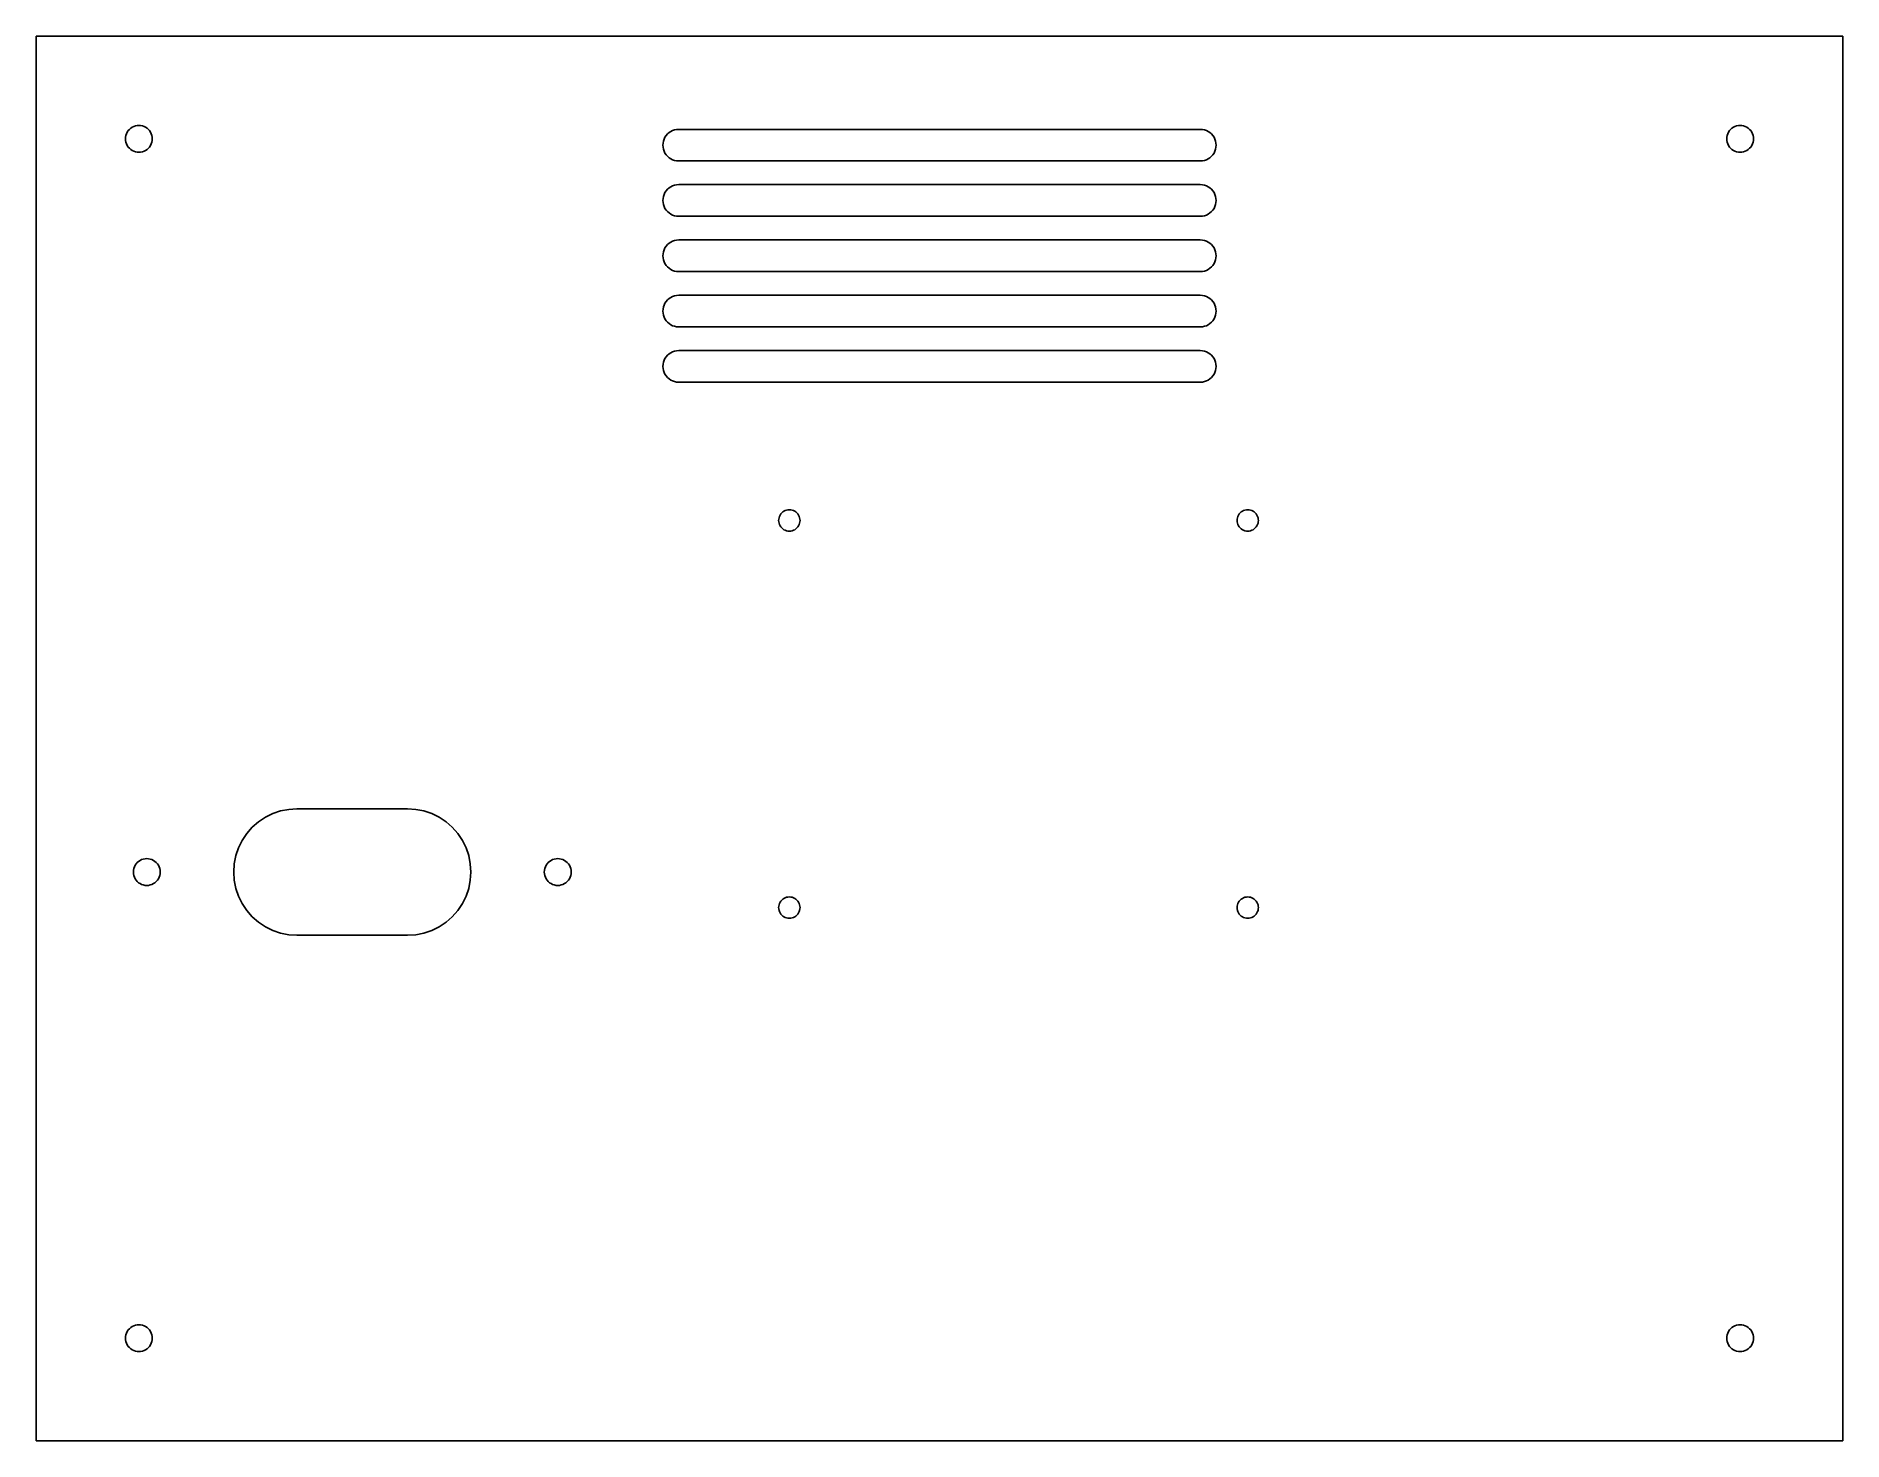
# Model space of a CAD drawing. Header units: metres. Extents: x 0 to 229, y 0 to 178.
import ezdxf

# ---------------------------------------------------------------- set-up
doc = ezdxf.new("R2010")
doc.units = ezdxf.units.M

msp = doc.modelspace()

# ---------------------------------------------------------------- linework, layer by layer
for p, q in [((228.6, 177.8), (0, 177.8)), ((0, 177.8), (0, 0)), ((228.6, 0), (228.6, 177.8)), ((11.3, 164.8), (11.3145, 165.022)), ((11.3145, 164.578), (11.3, 164.8)), ((11.3145, 165.022), (11.3579, 165.24)), ((11.3579, 165.24), (11.4294, 165.451)), ((11.4294, 165.451), (11.5278, 165.65)), ((11.5278, 165.65), (11.6513, 165.835)), ((11.6513, 165.835), (11.7979, 166.002)), ((11.7979, 166.002), (11.9651, 166.149)), ((11.9651, 166.149), (12.15, 166.272)), ((12.15, 166.272), (12.3494, 166.371)), ((12.3494, 166.371), (12.56, 166.442)), ((12.56, 166.442), (12.7781, 166.485)), ((12.7781, 166.485), (13, 166.5)), ((13, 166.5), (13.2219, 166.485)), ((13.2219, 166.485), (13.44, 166.442)), ((13.44, 166.442), (13.6506, 166.371)), ((13.6506, 166.371), (13.85, 166.272)), ((13.85, 166.272), (14.0349, 166.149)), ((14.0349, 166.149), (14.2021, 166.002)), ((14.2021, 166.002), (14.3487, 165.835)), ((14.3487, 165.835), (14.4722, 165.65)), ((14.4722, 165.65), (14.5706, 165.451)), ((14.5706, 165.451), (14.6421, 165.24)), ((14.6421, 165.24), (14.6855, 165.022)), ((14.6855, 165.022), (14.7, 164.8)), ((14.7, 164.8), (14.6855, 164.578)), ((79.3681, 164.518), (79.4522, 164.765)), ((79.4522, 164.765), (79.5679, 165)), ((79.5679, 165), (79.7133, 165.218)), ((79.7133, 165.218), (79.8858, 165.414)), ((79.8858, 165.414), (80.0825, 165.587)), ((80.0825, 165.587), (80.3, 165.732)), ((80.3, 165.732), (80.5346, 165.848)), ((80.5346, 165.848), (80.7824, 165.932)), ((80.7824, 165.932), (81.0389, 165.983)), ((81.0389, 165.983), (81.3, 166)), ((81.3, 166), (147.3, 166)), ((147.3, 166), (147.561, 165.983)), ((147.561, 165.983), (147.818, 165.932)), ((147.818, 165.932), (148.065, 165.848)), ((148.065, 165.848), (148.3, 165.732)), ((148.3, 165.732), (148.518, 165.587)), ((148.518, 165.587), (148.714, 165.414)), ((148.714, 165.414), (148.887, 165.218)), ((148.887, 165.218), (149.032, 165)), ((149.032, 165), (149.148, 164.765)), ((149.148, 164.765), (149.232, 164.518)), ((213.9, 164.8), (213.915, 165.022)), ((213.915, 164.578), (213.9, 164.8)), ((213.915, 165.022), (213.958, 165.24)), ((213.958, 165.24), (214.029, 165.451)), ((214.029, 165.451), (214.128, 165.65)), ((214.128, 165.65), (214.251, 165.835)), ((214.251, 165.835), (214.398, 166.002)), ((214.398, 166.002), (214.565, 166.149)), ((214.565, 166.149), (214.75, 166.272)), ((214.75, 166.272), (214.949, 166.371)), ((214.949, 166.371), (215.16, 166.442)), ((215.16, 166.442), (215.378, 166.485)), ((215.378, 166.485), (215.6, 166.5)), ((215.6, 166.5), (215.822, 166.485)), ((215.822, 166.485), (216.04, 166.442)), ((216.04, 166.442), (216.251, 166.371)), ((216.251, 166.371), (216.45, 166.272)), ((216.45, 166.272), (216.635, 166.149)), ((216.635, 166.149), (216.802, 166.002)), ((216.802, 166.002), (216.949, 165.835)), ((216.949, 165.835), (217.072, 165.65)), ((217.072, 165.65), (217.171, 165.451)), ((217.171, 165.451), (217.242, 165.24)), ((217.242, 165.24), (217.285, 165.022)), ((217.285, 165.022), (217.3, 164.8)), ((217.3, 164.8), (217.285, 164.578)), ((11.3579, 164.36), (11.3145, 164.578)), ((11.4294, 164.149), (11.3579, 164.36)), ((11.5278, 163.95), (11.4294, 164.149)), ((11.6513, 163.765), (11.5278, 163.95)), ((11.7979, 163.598), (11.6513, 163.765)), ((11.9651, 163.451), (11.7979, 163.598)), ((12.15, 163.328), (11.9651, 163.451)), ((12.3494, 163.229), (12.15, 163.328)), ((12.56, 163.158), (12.3494, 163.229)), ((12.7781, 163.115), (12.56, 163.158)), ((13, 163.1), (12.7781, 163.115)), ((13.2219, 163.115), (13, 163.1)), ((13.44, 163.158), (13.2219, 163.115)), ((13.6506, 163.229), (13.44, 163.158)), ((13.85, 163.328), (13.6506, 163.229)), ((14.0349, 163.451), (13.85, 163.328)), ((14.2021, 163.598), (14.0349, 163.451)), ((14.3487, 163.765), (14.2021, 163.598)), ((14.4722, 163.95), (14.3487, 163.765)), ((14.5706, 164.149), (14.4722, 163.95)), ((14.6421, 164.36), (14.5706, 164.149)), ((14.6855, 164.578), (14.6421, 164.36)), ((79.3, 164), (79.3171, 164.261)), ((79.3171, 163.739), (79.3, 164)), ((79.3171, 164.261), (79.3681, 164.518)), ((79.3681, 163.482), (79.3171, 163.739)), ((79.4522, 163.235), (79.3681, 163.482)), ((79.5679, 163), (79.4522, 163.235)), ((79.7133, 162.782), (79.5679, 163)), ((79.8858, 162.586), (79.7133, 162.782)), ((80.0825, 162.413), (79.8858, 162.586)), ((80.3, 162.268), (80.0825, 162.413)), ((148.518, 162.413), (148.3, 162.268)), ((148.714, 162.586), (148.518, 162.413)), ((148.887, 162.782), (148.714, 162.586)), ((149.032, 163), (148.887, 162.782)), ((149.148, 163.235), (149.032, 163)), ((149.232, 163.482), (149.148, 163.235)), ((149.232, 164.518), (149.283, 164.261)), ((149.283, 163.739), (149.232, 163.482)), ((149.283, 164.261), (149.3, 164)), ((149.3, 164), (149.283, 163.739)), ((213.958, 164.36), (213.915, 164.578)), ((214.029, 164.149), (213.958, 164.36)), ((214.128, 163.95), (214.029, 164.149)), ((214.251, 163.765), (214.128, 163.95)), ((214.398, 163.598), (214.251, 163.765)), ((214.565, 163.451), (214.398, 163.598)), ((214.75, 163.328), (214.565, 163.451)), ((214.949, 163.229), (214.75, 163.328)), ((215.16, 163.158), (214.949, 163.229)), ((215.378, 163.115), (215.16, 163.158)), ((215.6, 163.1), (215.378, 163.115)), ((215.822, 163.115), (215.6, 163.1)), ((216.04, 163.158), (215.822, 163.115)), ((216.251, 163.229), (216.04, 163.158)), ((216.45, 163.328), (216.251, 163.229)), ((216.635, 163.451), (216.45, 163.328)), ((216.802, 163.598), (216.635, 163.451)), ((216.949, 163.765), (216.802, 163.598)), ((217.072, 163.95), (216.949, 163.765)), ((217.171, 164.149), (217.072, 163.95)), ((217.242, 164.36), (217.171, 164.149)), ((217.285, 164.578), (217.242, 164.36)), ((80.5346, 162.152), (80.3, 162.268)), ((80.7824, 162.068), (80.5346, 162.152)), ((81.0389, 162.017), (80.7824, 162.068)), ((81.3, 162), (81.0389, 162.017)), ((147.3, 162), (81.3, 162)), ((147.561, 162.017), (147.3, 162)), ((147.818, 162.068), (147.561, 162.017)), ((148.065, 162.152), (147.818, 162.068)), ((148.3, 162.268), (148.065, 162.152)), ((79.3681, 157.518), (79.4522, 157.765)), ((79.4522, 157.765), (79.5679, 158)), ((79.5679, 158), (79.7133, 158.218)), ((79.7133, 158.218), (79.8858, 158.414)), ((79.8858, 158.414), (80.0825, 158.587)), ((80.0825, 158.587), (80.3, 158.732)), ((80.3, 158.732), (80.5346, 158.848)), ((80.5346, 158.848), (80.7824, 158.932)), ((80.7824, 158.932), (81.0389, 158.983)), ((81.0389, 158.983), (81.3, 159)), ((81.3, 159), (147.3, 159)), ((147.3, 159), (147.561, 158.983)), ((147.561, 158.983), (147.818, 158.932)), ((147.818, 158.932), (148.065, 158.848)), ((148.065, 158.848), (148.3, 158.732)), ((148.3, 158.732), (148.518, 158.587)), ((148.518, 158.587), (148.714, 158.414)), ((148.714, 158.414), (148.887, 158.218)), ((148.887, 158.218), (149.032, 158)), ((149.032, 158), (149.148, 157.765)), ((149.148, 157.765), (149.232, 157.518)), ((79.3, 157), (79.3171, 157.261)), ((79.3171, 156.739), (79.3, 157)), ((79.3171, 157.261), (79.3681, 157.518)), ((79.3681, 156.482), (79.3171, 156.739)), ((79.4522, 156.235), (79.3681, 156.482)), ((79.5679, 156), (79.4522, 156.235)), ((79.7133, 155.782), (79.5679, 156)), ((79.8858, 155.586), (79.7133, 155.782)), ((80.0825, 155.413), (79.8858, 155.586)), ((148.714, 155.586), (148.518, 155.413)), ((148.887, 155.782), (148.714, 155.586)), ((149.032, 156), (148.887, 155.782)), ((149.148, 156.235), (149.032, 156)), ((149.232, 156.482), (149.148, 156.235)), ((149.232, 157.518), (149.283, 157.261)), ((149.283, 156.739), (149.232, 156.482)), ((149.283, 157.261), (149.3, 157)), ((149.3, 157), (149.283, 156.739)), ((80.3, 155.268), (80.0825, 155.413)), ((80.5346, 155.152), (80.3, 155.268)), ((80.7824, 155.068), (80.5346, 155.152)), ((81.0389, 155.017), (80.7824, 155.068)), ((81.3, 155), (81.0389, 155.017)), ((147.3, 155), (81.3, 155)), ((147.561, 155.017), (147.3, 155)), ((147.818, 155.068), (147.561, 155.017)), ((148.065, 155.152), (147.818, 155.068)), ((148.3, 155.268), (148.065, 155.152)), ((148.518, 155.413), (148.3, 155.268)), ((79.4522, 150.765), (79.5679, 151)), ((79.5679, 151), (79.7133, 151.218)), ((79.7133, 151.218), (79.8858, 151.414)), ((79.8858, 151.414), (80.0825, 151.587)), ((80.0825, 151.587), (80.3, 151.732)), ((80.3, 151.732), (80.5346, 151.848)), ((80.5346, 151.848), (80.7824, 151.932)), ((80.7824, 151.932), (81.0389, 151.983)), ((81.0389, 151.983), (81.3, 152)), ((81.3, 152), (147.3, 152)), ((147.3, 152), (147.561, 151.983)), ((147.561, 151.983), (147.818, 151.932)), ((147.818, 151.932), (148.065, 151.848)), ((148.065, 151.848), (148.3, 151.732)), ((148.3, 151.732), (148.518, 151.587)), ((148.518, 151.587), (148.714, 151.414)), ((148.714, 151.414), (148.887, 151.218)), ((148.887, 151.218), (149.032, 151)), ((149.032, 151), (149.148, 150.765)), ((79.3, 150), (79.3171, 150.261)), ((79.3171, 149.739), (79.3, 150)), ((79.3171, 150.261), (79.3681, 150.518)), ((79.3681, 149.482), (79.3171, 149.739)), ((79.3681, 150.518), (79.4522, 150.765)), ((79.4522, 149.235), (79.3681, 149.482)), ((79.5679, 149), (79.4522, 149.235)), ((79.7133, 148.782), (79.5679, 149)), ((79.8858, 148.586), (79.7133, 148.782)), ((148.887, 148.782), (148.714, 148.586)), ((149.032, 149), (148.887, 148.782)), ((149.148, 149.235), (149.032, 149)), ((149.148, 150.765), (149.232, 150.518)), ((149.232, 149.482), (149.148, 149.235)), ((149.232, 150.518), (149.283, 150.261)), ((149.283, 149.739), (149.232, 149.482)), ((149.283, 150.261), (149.3, 150)), ((149.3, 150), (149.283, 149.739)), ((80.0825, 148.413), (79.8858, 148.586)), ((80.3, 148.268), (80.0825, 148.413)), ((80.5346, 148.152), (80.3, 148.268)), ((80.7824, 148.068), (80.5346, 148.152)), ((81.0389, 148.017), (80.7824, 148.068)), ((81.3, 148), (81.0389, 148.017)), ((147.3, 148), (81.3, 148)), ((147.561, 148.017), (147.3, 148)), ((147.818, 148.068), (147.561, 148.017)), ((148.065, 148.152), (147.818, 148.068)), ((148.3, 148.268), (148.065, 148.152)), ((148.518, 148.413), (148.3, 148.268)), ((148.714, 148.586), (148.518, 148.413)), ((79.5679, 144), (79.7133, 144.218)), ((79.7133, 144.218), (79.8858, 144.414)), ((79.8858, 144.414), (80.0825, 144.587)), ((80.0825, 144.587), (80.3, 144.732)), ((80.3, 144.732), (80.5346, 144.848)), ((80.5346, 144.848), (80.7824, 144.932)), ((80.7824, 144.932), (81.0389, 144.983)), ((81.0389, 144.983), (81.3, 145)), ((81.3, 145), (147.3, 145)), ((147.3, 145), (147.561, 144.983)), ((147.561, 144.983), (147.818, 144.932)), ((147.818, 144.932), (148.065, 144.848)), ((148.065, 144.848), (148.3, 144.732)), ((148.3, 144.732), (148.518, 144.587)), ((148.518, 144.587), (148.714, 144.414)), ((148.714, 144.414), (148.887, 144.218)), ((148.887, 144.218), (149.032, 144)), ((79.3, 143), (79.3171, 143.261)), ((79.3171, 142.739), (79.3, 143)), ((79.3171, 143.261), (79.3681, 143.518)), ((79.3681, 142.482), (79.3171, 142.739)), ((79.3681, 143.518), (79.4522, 143.765)), ((79.4522, 142.235), (79.3681, 142.482)), ((79.4522, 143.765), (79.5679, 144)), ((79.5679, 142), (79.4522, 142.235)), ((79.7133, 141.782), (79.5679, 142)), ((79.8858, 141.586), (79.7133, 141.782)), ((148.887, 141.782), (148.714, 141.586)), ((149.032, 142), (148.887, 141.782)), ((149.032, 144), (149.148, 143.765)), ((149.148, 142.235), (149.032, 142)), ((149.148, 143.765), (149.232, 143.518)), ((149.232, 142.482), (149.148, 142.235)), ((149.232, 143.518), (149.283, 143.261)), ((149.283, 142.739), (149.232, 142.482)), ((149.283, 143.261), (149.3, 143)), ((149.3, 143), (149.283, 142.739)), ((80.0825, 141.413), (79.8858, 141.586)), ((80.3, 141.268), (80.0825, 141.413)), ((80.5346, 141.152), (80.3, 141.268)), ((80.7824, 141.068), (80.5346, 141.152)), ((81.0389, 141.017), (80.7824, 141.068)), ((81.3, 141), (81.0389, 141.017)), ((147.3, 141), (81.3, 141)), ((147.561, 141.017), (147.3, 141)), ((147.818, 141.068), (147.561, 141.017)), ((148.065, 141.152), (147.818, 141.068)), ((148.3, 141.268), (148.065, 141.152)), ((148.518, 141.413), (148.3, 141.268)), ((148.714, 141.586), (148.518, 141.413)), ((79.5679, 137), (79.7133, 137.218)), ((79.7133, 137.218), (79.8858, 137.414)), ((79.8858, 137.414), (80.0825, 137.587)), ((80.0825, 137.587), (80.3, 137.732)), ((80.3, 137.732), (80.5346, 137.848)), ((80.5346, 137.848), (80.7824, 137.932)), ((80.7824, 137.932), (81.0389, 137.983)), ((81.0389, 137.983), (81.3, 138)), ((81.3, 138), (147.3, 138)), ((147.3, 138), (147.561, 137.983)), ((147.561, 137.983), (147.818, 137.932)), ((147.818, 137.932), (148.065, 137.848)), ((148.065, 137.848), (148.3, 137.732)), ((148.3, 137.732), (148.518, 137.587)), ((148.518, 137.587), (148.714, 137.414)), ((148.714, 137.414), (148.887, 137.218)), ((148.887, 137.218), (149.032, 137)), ((79.3, 136), (79.3171, 136.261)), ((79.3171, 135.739), (79.3, 136)), ((79.3171, 136.261), (79.3681, 136.518)), ((79.3681, 135.482), (79.3171, 135.739)), ((79.3681, 136.518), (79.4522, 136.765)), ((79.4522, 135.235), (79.3681, 135.482)), ((79.4522, 136.765), (79.5679, 137)), ((79.5679, 135), (79.4522, 135.235)), ((79.7133, 134.782), (79.5679, 135)), ((149.032, 135), (148.887, 134.782)), ((149.032, 137), (149.148, 136.765)), ((149.148, 135.235), (149.032, 135)), ((149.148, 136.765), (149.232, 136.518)), ((149.232, 135.482), (149.148, 135.235)), ((149.232, 136.518), (149.283, 136.261)), ((149.283, 135.739), (149.232, 135.482)), ((149.283, 136.261), (149.3, 136)), ((149.3, 136), (149.283, 135.739)), ((79.8858, 134.586), (79.7133, 134.782)), ((80.0825, 134.413), (79.8858, 134.586)), ((80.3, 134.268), (80.0825, 134.413)), ((80.5346, 134.152), (80.3, 134.268)), ((80.7824, 134.068), (80.5346, 134.152)), ((81.0389, 134.017), (80.7824, 134.068)), ((81.3, 134), (81.0389, 134.017)), ((147.3, 134), (81.3, 134)), ((147.561, 134.017), (147.3, 134)), ((147.818, 134.068), (147.561, 134.017)), ((148.065, 134.152), (147.818, 134.068)), ((148.3, 134.268), (148.065, 134.152)), ((148.518, 134.413), (148.3, 134.268)), ((148.714, 134.586), (148.518, 134.413)), ((148.887, 134.782), (148.714, 134.586)), ((93.95, 116.5), (93.9616, 116.676)), ((93.9616, 116.676), (93.996, 116.849)), ((93.996, 116.849), (94.0528, 117.017)), ((94.0528, 117.017), (94.1309, 117.175)), ((94.1309, 117.175), (94.229, 117.322)), ((94.229, 117.322), (94.3454, 117.455)), ((94.3454, 117.455), (94.4782, 117.571)), ((94.4782, 117.571), (94.625, 117.669)), ((94.625, 117.669), (94.7834, 117.747)), ((94.7834, 117.747), (94.9506, 117.804)), ((94.9506, 117.804), (95.1238, 117.838)), ((95.1238, 117.838), (95.3, 117.85)), ((95.3, 117.85), (95.4762, 117.838)), ((95.4762, 117.838), (95.6494, 117.804)), ((95.6494, 117.804), (95.8166, 117.747)), ((95.8166, 117.747), (95.975, 117.669)), ((95.975, 117.669), (96.1218, 117.571)), ((96.1218, 117.571), (96.2546, 117.455)), ((96.2546, 117.455), (96.371, 117.322)), ((96.371, 117.322), (96.4691, 117.175)), ((96.4691, 117.175), (96.5472, 117.017)), ((96.5472, 117.017), (96.604, 116.849)), ((96.604, 116.849), (96.6385, 116.676)), ((96.6385, 116.676), (96.65, 116.5)), ((151.95, 116.5), (151.962, 116.676)), ((151.962, 116.676), (151.996, 116.849)), ((151.996, 116.849), (152.053, 117.017)), ((152.053, 117.017), (152.131, 117.175)), ((152.131, 117.175), (152.229, 117.322)), ((152.229, 117.322), (152.345, 117.455)), ((152.345, 117.455), (152.478, 117.571)), ((152.478, 117.571), (152.625, 117.669)), ((152.625, 117.669), (152.783, 117.747)), ((152.783, 117.747), (152.951, 117.804)), ((152.951, 117.804), (153.124, 117.838)), ((153.124, 117.838), (153.3, 117.85)), ((153.3, 117.85), (153.476, 117.838)), ((153.476, 117.838), (153.649, 117.804)), ((153.649, 117.804), (153.817, 117.747)), ((153.817, 117.747), (153.975, 117.669)), ((153.975, 117.669), (154.122, 117.571)), ((154.122, 117.571), (154.255, 117.455)), ((154.255, 117.455), (154.371, 117.322)), ((154.371, 117.322), (154.469, 117.175)), ((154.469, 117.175), (154.547, 117.017)), ((154.547, 117.017), (154.604, 116.849)), ((154.604, 116.849), (154.638, 116.676)), ((154.638, 116.676), (154.65, 116.5)), ((93.9616, 116.324), (93.95, 116.5)), ((93.996, 116.151), (93.9616, 116.324)), ((94.0528, 115.983), (93.996, 116.151)), ((94.1309, 115.825), (94.0528, 115.983)), ((94.229, 115.678), (94.1309, 115.825)), ((94.3454, 115.545), (94.229, 115.678)), ((94.4782, 115.429), (94.3454, 115.545)), ((94.625, 115.331), (94.4782, 115.429)), ((94.7834, 115.253), (94.625, 115.331)), ((94.9506, 115.196), (94.7834, 115.253)), ((95.1238, 115.162), (94.9506, 115.196)), ((95.3, 115.15), (95.1238, 115.162)), ((95.4762, 115.162), (95.3, 115.15)), ((95.6494, 115.196), (95.4762, 115.162)), ((95.8166, 115.253), (95.6494, 115.196)), ((95.975, 115.331), (95.8166, 115.253)), ((96.1218, 115.429), (95.975, 115.331)), ((96.2546, 115.545), (96.1218, 115.429)), ((96.371, 115.678), (96.2546, 115.545)), ((96.4691, 115.825), (96.371, 115.678)), ((96.5472, 115.983), (96.4691, 115.825)), ((96.604, 116.151), (96.5472, 115.983)), ((96.6385, 116.324), (96.604, 116.151)), ((96.65, 116.5), (96.6385, 116.324)), ((151.962, 116.324), (151.95, 116.5)), ((151.996, 116.151), (151.962, 116.324)), ((152.053, 115.983), (151.996, 116.151)), ((152.131, 115.825), (152.053, 115.983)), ((152.229, 115.678), (152.131, 115.825)), ((152.345, 115.545), (152.229, 115.678)), ((152.478, 115.429), (152.345, 115.545)), ((152.625, 115.331), (152.478, 115.429)), ((152.783, 115.253), (152.625, 115.331)), ((152.951, 115.196), (152.783, 115.253)), ((153.124, 115.162), (152.951, 115.196)), ((153.3, 115.15), (153.124, 115.162)), ((153.476, 115.162), (153.3, 115.15)), ((153.649, 115.196), (153.476, 115.162)), ((153.817, 115.253), (153.649, 115.196)), ((153.975, 115.331), (153.817, 115.253)), ((154.122, 115.429), (153.975, 115.331)), ((154.255, 115.545), (154.122, 115.429)), ((154.371, 115.678), (154.255, 115.545)), ((154.469, 115.825), (154.371, 115.678)), ((154.547, 115.983), (154.469, 115.825)), ((154.604, 116.151), (154.547, 115.983)), ((154.638, 116.324), (154.604, 116.151)), ((154.65, 116.5), (154.638, 116.324)), ((27.3431, 77.6569), (28.1299, 78.3468)), ((28.1299, 78.3468), (29, 78.9282)), ((29, 78.9282), (29.9385, 79.391)), ((29.9385, 79.391), (30.9294, 79.7274)), ((30.9294, 79.7274), (31.9558, 79.9316)), ((31.9558, 79.9316), (33, 80)), ((33, 80), (47, 80)), ((47, 80), (48.0442, 79.9316)), ((48.0442, 79.9316), (49.0706, 79.7274)), ((49.0706, 79.7274), (50.0615, 79.391)), ((50.0615, 79.391), (51, 78.9282)), ((51, 78.9282), (51.8701, 78.3468)), ((51.8701, 78.3468), (52.6569, 77.6569)), ((25.609, 75.0615), (26.0718, 76)), ((26.0718, 76), (26.6532, 76.8701)), ((26.6532, 76.8701), (27.3431, 77.6569)), ((52.6569, 77.6569), (53.3468, 76.8701)), ((53.3468, 76.8701), (53.9282, 76)), ((53.9282, 76), (54.391, 75.0615)), ((12.6513, 73.0349), (12.7979, 73.2021)), ((12.7979, 73.2021), (12.9651, 73.3487)), ((12.9651, 73.3487), (13.15, 73.4722)), ((13.15, 73.4722), (13.3494, 73.5706)), ((13.3494, 73.5706), (13.56, 73.6421)), ((13.56, 73.6421), (13.7781, 73.6855)), ((13.7781, 73.6855), (14, 73.7)), ((14, 73.7), (14.2219, 73.6855)), ((14.2219, 73.6855), (14.44, 73.6421)), ((14.44, 73.6421), (14.6506, 73.5706)), ((14.6506, 73.5706), (14.85, 73.4722)), ((14.85, 73.4722), (15.0349, 73.3487)), ((15.0349, 73.3487), (15.2021, 73.2021)), ((15.2021, 73.2021), (15.3487, 73.0349)), ((25.0684, 73.0442), (25.2726, 74.0706)), ((25.2726, 74.0706), (25.609, 75.0615)), ((54.391, 75.0615), (54.7274, 74.0706)), ((54.7274, 74.0706), (54.9316, 73.0442)), ((64.6513, 73.0349), (64.7979, 73.2021)), ((64.7979, 73.2021), (64.9651, 73.3487)), ((64.9651, 73.3487), (65.15, 73.4722)), ((65.15, 73.4722), (65.3494, 73.5706)), ((65.3494, 73.5706), (65.56, 73.6421)), ((65.56, 73.6421), (65.7781, 73.6855)), ((65.7781, 73.6855), (66, 73.7)), ((66, 73.7), (66.2219, 73.6855)), ((66.2219, 73.6855), (66.44, 73.6421)), ((66.44, 73.6421), (66.6506, 73.5706)), ((66.6506, 73.5706), (66.85, 73.4722)), ((66.85, 73.4722), (67.0349, 73.3487)), ((67.0349, 73.3487), (67.2021, 73.2021)), ((67.2021, 73.2021), (67.3487, 73.0349)), ((12.3, 72), (12.3145, 72.2219)), ((12.3145, 71.7781), (12.3, 72)), ((12.3145, 72.2219), (12.3579, 72.44)), ((12.3579, 71.56), (12.3145, 71.7781)), ((12.3579, 72.44), (12.4294, 72.6506)), ((12.4294, 71.3494), (12.3579, 71.56)), ((12.4294, 72.6506), (12.5278, 72.85)), ((12.5278, 71.15), (12.4294, 71.3494)), ((12.5278, 72.85), (12.6513, 73.0349)), ((12.6513, 70.9651), (12.5278, 71.15)), ((12.7979, 70.7979), (12.6513, 70.9651)), ((15.3487, 70.9651), (15.2021, 70.7979)), ((15.3487, 73.0349), (15.4722, 72.85)), ((15.4722, 71.15), (15.3487, 70.9651)), ((15.4722, 72.85), (15.5706, 72.6506)), ((15.5706, 71.3494), (15.4722, 71.15)), ((15.5706, 72.6506), (15.6421, 72.44)), ((15.6421, 71.56), (15.5706, 71.3494)), ((15.6421, 72.44), (15.6855, 72.2219)), ((15.6855, 71.7781), (15.6421, 71.56)), ((15.6855, 72.2219), (15.7, 72)), ((15.7, 72), (15.6855, 71.7781)), ((25, 72), (25.0684, 73.0442)), ((25.0684, 70.9558), (25, 72)), ((25.2726, 69.9294), (25.0684, 70.9558)), ((54.9316, 70.9558), (54.7274, 69.9294)), ((54.9316, 73.0442), (55, 72)), ((55, 72), (54.9316, 70.9558)), ((64.3, 72), (64.3145, 72.2219)), ((64.3145, 71.7781), (64.3, 72)), ((64.3145, 72.2219), (64.3579, 72.44)), ((64.3579, 71.56), (64.3145, 71.7781)), ((64.3579, 72.44), (64.4294, 72.6506)), ((64.4294, 71.3494), (64.3579, 71.56)), ((64.4294, 72.6506), (64.5278, 72.85)), ((64.5278, 71.15), (64.4294, 71.3494)), ((64.5278, 72.85), (64.6513, 73.0349)), ((64.6513, 70.9651), (64.5278, 71.15)), ((64.7979, 70.7979), (64.6513, 70.9651)), ((67.3487, 70.9651), (67.2021, 70.7979)), ((67.3487, 73.0349), (67.4722, 72.85)), ((67.4722, 71.15), (67.3487, 70.9651)), ((67.4722, 72.85), (67.5706, 72.6506)), ((67.5706, 71.3494), (67.4722, 71.15)), ((67.5706, 72.6506), (67.6421, 72.44)), ((67.6421, 71.56), (67.5706, 71.3494)), ((67.6421, 72.44), (67.6855, 72.2219)), ((67.6855, 71.7781), (67.6421, 71.56)), ((67.6855, 72.2219), (67.7, 72)), ((67.7, 72), (67.6855, 71.7781)), ((12.9651, 70.6513), (12.7979, 70.7979)), ((13.15, 70.5278), (12.9651, 70.6513)), ((13.3494, 70.4294), (13.15, 70.5278)), ((13.56, 70.3579), (13.3494, 70.4294)), ((13.7781, 70.3145), (13.56, 70.3579)), ((14, 70.3), (13.7781, 70.3145)), ((14.2219, 70.3145), (14, 70.3)), ((14.44, 70.3579), (14.2219, 70.3145)), ((14.6506, 70.4294), (14.44, 70.3579)), ((14.85, 70.5278), (14.6506, 70.4294)), ((15.0349, 70.6513), (14.85, 70.5278)), ((15.2021, 70.7979), (15.0349, 70.6513)), ((25.609, 68.9385), (25.2726, 69.9294)), ((26.0718, 68), (25.609, 68.9385)), ((54.391, 68.9385), (53.9282, 68)), ((54.7274, 69.9294), (54.391, 68.9385)), ((64.9651, 70.6513), (64.7979, 70.7979)), ((65.15, 70.5278), (64.9651, 70.6513)), ((65.3494, 70.4294), (65.15, 70.5278)), ((65.56, 70.3579), (65.3494, 70.4294)), ((65.7781, 70.3145), (65.56, 70.3579)), ((66, 70.3), (65.7781, 70.3145)), ((66.2219, 70.3145), (66, 70.3)), ((66.44, 70.3579), (66.2219, 70.3145)), ((66.6506, 70.4294), (66.44, 70.3579)), ((66.85, 70.5278), (66.6506, 70.4294)), ((67.0349, 70.6513), (66.85, 70.5278)), ((67.2021, 70.7979), (67.0349, 70.6513)), ((94.4782, 68.571), (94.625, 68.6691)), ((94.625, 68.6691), (94.7834, 68.7472)), ((94.7834, 68.7472), (94.9506, 68.804)), ((94.9506, 68.804), (95.1238, 68.8385)), ((95.1238, 68.8385), (95.3, 68.85)), ((95.3, 68.85), (95.4762, 68.8385)), ((95.4762, 68.8385), (95.6494, 68.804)), ((95.6494, 68.804), (95.8166, 68.7472)), ((95.8166, 68.7472), (95.975, 68.6691)), ((95.975, 68.6691), (96.1218, 68.571)), ((152.478, 68.571), (152.625, 68.6691)), ((152.625, 68.6691), (152.783, 68.7472)), ((152.783, 68.7472), (152.951, 68.804)), ((152.951, 68.804), (153.124, 68.8385)), ((153.124, 68.8385), (153.3, 68.85)), ((153.3, 68.85), (153.476, 68.8385)), ((153.476, 68.8385), (153.649, 68.804)), ((153.649, 68.804), (153.817, 68.7472)), ((153.817, 68.7472), (153.975, 68.6691)), ((153.975, 68.6691), (154.122, 68.571)), ((26.6532, 67.1299), (26.0718, 68)), ((27.3431, 66.3431), (26.6532, 67.1299)), ((28.1299, 65.6532), (27.3431, 66.3431)), ((52.6569, 66.3431), (51.8701, 65.6532)), ((53.3468, 67.1299), (52.6569, 66.3431)), ((53.9282, 68), (53.3468, 67.1299)), ((93.95, 67.5), (93.9616, 67.6762)), ((93.9616, 67.3238), (93.95, 67.5)), ((93.9616, 67.6762), (93.996, 67.8494)), ((93.996, 67.1506), (93.9616, 67.3238)), ((93.996, 67.8494), (94.0528, 68.0166)), ((94.0528, 66.9834), (93.996, 67.1506)), ((94.0528, 68.0166), (94.1309, 68.175)), ((94.1309, 66.825), (94.0528, 66.9834)), ((94.1309, 68.175), (94.229, 68.3218)), ((94.229, 66.6782), (94.1309, 66.825)), ((94.229, 68.3218), (94.3454, 68.4546)), ((94.3454, 66.5454), (94.229, 66.6782)), ((94.3454, 68.4546), (94.4782, 68.571)), ((94.4782, 66.429), (94.3454, 66.5454)), ((94.625, 66.3309), (94.4782, 66.429)), ((94.7834, 66.2528), (94.625, 66.3309)), ((95.975, 66.3309), (95.8166, 66.2528)), ((96.1218, 66.429), (95.975, 66.3309)), ((96.1218, 68.571), (96.2546, 68.4546)), ((96.2546, 66.5454), (96.1218, 66.429)), ((96.2546, 68.4546), (96.371, 68.3218)), ((96.371, 66.6782), (96.2546, 66.5454)), ((96.371, 68.3218), (96.4691, 68.175)), ((96.4691, 66.825), (96.371, 66.6782)), ((96.4691, 68.175), (96.5472, 68.0166)), ((96.5472, 66.9834), (96.4691, 66.825)), ((96.5472, 68.0166), (96.604, 67.8494)), ((96.604, 67.1506), (96.5472, 66.9834)), ((96.604, 67.8494), (96.6385, 67.6762)), ((96.6385, 67.3238), (96.604, 67.1506)), ((96.6385, 67.6762), (96.65, 67.5)), ((96.65, 67.5), (96.6385, 67.3238)), ((151.95, 67.5), (151.962, 67.6762)), ((151.962, 67.3238), (151.95, 67.5)), ((151.962, 67.6762), (151.996, 67.8494)), ((151.996, 67.1506), (151.962, 67.3238)), ((151.996, 67.8494), (152.053, 68.0166)), ((152.053, 66.9834), (151.996, 67.1506)), ((152.053, 68.0166), (152.131, 68.175)), ((152.131, 66.825), (152.053, 66.9834)), ((152.131, 68.175), (152.229, 68.3218)), ((152.229, 66.6782), (152.131, 66.825)), ((152.229, 68.3218), (152.345, 68.4546)), ((152.345, 66.5454), (152.229, 66.6782)), ((152.345, 68.4546), (152.478, 68.571)), ((152.478, 66.429), (152.345, 66.5454)), ((152.625, 66.3309), (152.478, 66.429)), ((152.783, 66.2528), (152.625, 66.3309)), ((153.975, 66.3309), (153.817, 66.2528)), ((154.122, 66.429), (153.975, 66.3309)), ((154.122, 68.571), (154.255, 68.4546)), ((154.255, 66.5454), (154.122, 66.429)), ((154.255, 68.4546), (154.371, 68.3218)), ((154.371, 66.6782), (154.255, 66.5454)), ((154.371, 68.3218), (154.469, 68.175)), ((154.469, 66.825), (154.371, 66.6782)), ((154.469, 68.175), (154.547, 68.0166)), ((154.547, 66.9834), (154.469, 66.825)), ((154.547, 68.0166), (154.604, 67.8494)), ((154.604, 67.1506), (154.547, 66.9834)), ((154.604, 67.8494), (154.638, 67.6762)), ((154.638, 67.3238), (154.604, 67.1506)), ((154.638, 67.6762), (154.65, 67.5)), ((154.65, 67.5), (154.638, 67.3238)), ((29, 65.0718), (28.1299, 65.6532)), ((29.9385, 64.609), (29, 65.0718)), ((30.9294, 64.2726), (29.9385, 64.609)), ((31.9558, 64.0684), (30.9294, 64.2726)), ((33, 64), (31.9558, 64.0684)), ((48.0442, 64.0684), (47, 64)), ((49.0706, 64.2726), (48.0442, 64.0684)), ((50.0615, 64.609), (49.0706, 64.2726)), ((51, 65.0718), (50.0615, 64.609)), ((51.8701, 65.6532), (51, 65.0718)), ((94.9506, 66.196), (94.7834, 66.2528)), ((95.1238, 66.1615), (94.9506, 66.196)), ((95.3, 66.15), (95.1238, 66.1615)), ((95.4762, 66.1615), (95.3, 66.15)), ((95.6494, 66.196), (95.4762, 66.1615)), ((95.8166, 66.2528), (95.6494, 66.196)), ((152.951, 66.196), (152.783, 66.2528)), ((153.124, 66.1615), (152.951, 66.196)), ((153.3, 66.15), (153.124, 66.1615)), ((153.476, 66.1615), (153.3, 66.15)), ((153.649, 66.196), (153.476, 66.1615)), ((153.817, 66.2528), (153.649, 66.196)), ((47, 64), (33, 64)), ((11.4294, 13.6506), (11.5278, 13.85)), ((11.5278, 13.85), (11.6513, 14.0349)), ((11.6513, 14.0349), (11.7979, 14.2021)), ((11.7979, 14.2021), (11.9651, 14.3487)), ((11.9651, 14.3487), (12.15, 14.4722)), ((12.15, 14.4722), (12.3494, 14.5706)), ((12.3494, 14.5706), (12.56, 14.6421)), ((12.56, 14.6421), (12.7781, 14.6855)), ((12.7781, 14.6855), (13, 14.7)), ((13, 14.7), (13.2219, 14.6855)), ((13.2219, 14.6855), (13.44, 14.6421)), ((13.44, 14.6421), (13.6506, 14.5706)), ((13.6506, 14.5706), (13.85, 14.4722)), ((13.85, 14.4722), (14.0349, 14.3487)), ((14.0349, 14.3487), (14.2021, 14.2021)), ((14.2021, 14.2021), (14.3487, 14.0349)), ((14.3487, 14.0349), (14.4722, 13.85)), ((14.4722, 13.85), (14.5706, 13.6506)), ((214.029, 13.6506), (214.128, 13.85)), ((214.128, 13.85), (214.251, 14.0349)), ((214.251, 14.0349), (214.398, 14.2021)), ((214.398, 14.2021), (214.565, 14.3487)), ((214.565, 14.3487), (214.75, 14.4722)), ((214.75, 14.4722), (214.949, 14.5706)), ((214.949, 14.5706), (215.16, 14.6421)), ((215.16, 14.6421), (215.378, 14.6855)), ((215.378, 14.6855), (215.6, 14.7)), ((215.6, 14.7), (215.822, 14.6855)), ((215.822, 14.6855), (216.04, 14.6421)), ((216.04, 14.6421), (216.251, 14.5706)), ((216.251, 14.5706), (216.45, 14.4722)), ((216.45, 14.4722), (216.635, 14.3487)), ((216.635, 14.3487), (216.802, 14.2021)), ((216.802, 14.2021), (216.949, 14.0349)), ((216.949, 14.0349), (217.072, 13.85)), ((217.072, 13.85), (217.171, 13.6506)), ((11.3, 13), (11.3145, 13.2219)), ((11.3145, 12.7781), (11.3, 13)), ((11.3145, 13.2219), (11.3579, 13.44)), ((11.3579, 12.56), (11.3145, 12.7781)), ((11.3579, 13.44), (11.4294, 13.6506)), ((11.4294, 12.3494), (11.3579, 12.56)), ((11.5278, 12.15), (11.4294, 12.3494)), ((11.6513, 11.9651), (11.5278, 12.15)), ((11.7979, 11.7979), (11.6513, 11.9651)), ((11.9651, 11.6513), (11.7979, 11.7979)), ((12.15, 11.5278), (11.9651, 11.6513)), ((12.3494, 11.4294), (12.15, 11.5278)), ((13.85, 11.5278), (13.6506, 11.4294)), ((14.0349, 11.6513), (13.85, 11.5278)), ((14.2021, 11.7979), (14.0349, 11.6513)), ((14.3487, 11.9651), (14.2021, 11.7979)), ((14.4722, 12.15), (14.3487, 11.9651)), ((14.5706, 12.3494), (14.4722, 12.15)), ((14.5706, 13.6506), (14.6421, 13.44)), ((14.6421, 12.56), (14.5706, 12.3494)), ((14.6421, 13.44), (14.6855, 13.2219)), ((14.6855, 12.7781), (14.6421, 12.56)), ((14.6855, 13.2219), (14.7, 13)), ((14.7, 13), (14.6855, 12.7781)), ((213.9, 13), (213.915, 13.2219)), ((213.915, 12.7781), (213.9, 13)), ((213.915, 13.2219), (213.958, 13.44)), ((213.958, 12.56), (213.915, 12.7781)), ((213.958, 13.44), (214.029, 13.6506)), ((214.029, 12.3494), (213.958, 12.56)), ((214.128, 12.15), (214.029, 12.3494)), ((214.251, 11.9651), (214.128, 12.15)), ((214.398, 11.7979), (214.251, 11.9651)), ((214.565, 11.6513), (214.398, 11.7979)), ((214.75, 11.5278), (214.565, 11.6513)), ((214.949, 11.4294), (214.75, 11.5278)), ((216.45, 11.5278), (216.251, 11.4294)), ((216.635, 11.6513), (216.45, 11.5278)), ((216.802, 11.7979), (216.635, 11.6513)), ((216.949, 11.9651), (216.802, 11.7979)), ((217.072, 12.15), (216.949, 11.9651)), ((217.171, 12.3494), (217.072, 12.15)), ((217.171, 13.6506), (217.242, 13.44)), ((217.242, 12.56), (217.171, 12.3494)), ((217.242, 13.44), (217.285, 13.2219)), ((217.285, 12.7781), (217.242, 12.56)), ((217.285, 13.2219), (217.3, 13)), ((217.3, 13), (217.285, 12.7781)), ((12.56, 11.3579), (12.3494, 11.4294)), ((12.7781, 11.3145), (12.56, 11.3579)), ((13, 11.3), (12.7781, 11.3145)), ((13.2219, 11.3145), (13, 11.3)), ((13.44, 11.3579), (13.2219, 11.3145)), ((13.6506, 11.4294), (13.44, 11.3579)), ((215.16, 11.3579), (214.949, 11.4294)), ((215.378, 11.3145), (215.16, 11.3579)), ((215.6, 11.3), (215.378, 11.3145)), ((215.822, 11.3145), (215.6, 11.3)), ((216.04, 11.3579), (215.822, 11.3145)), ((216.251, 11.4294), (216.04, 11.3579)), ((0, 0), (228.6, 0))]:
    msp.add_line(p, q)

doc.saveas('drawing.dxf')
